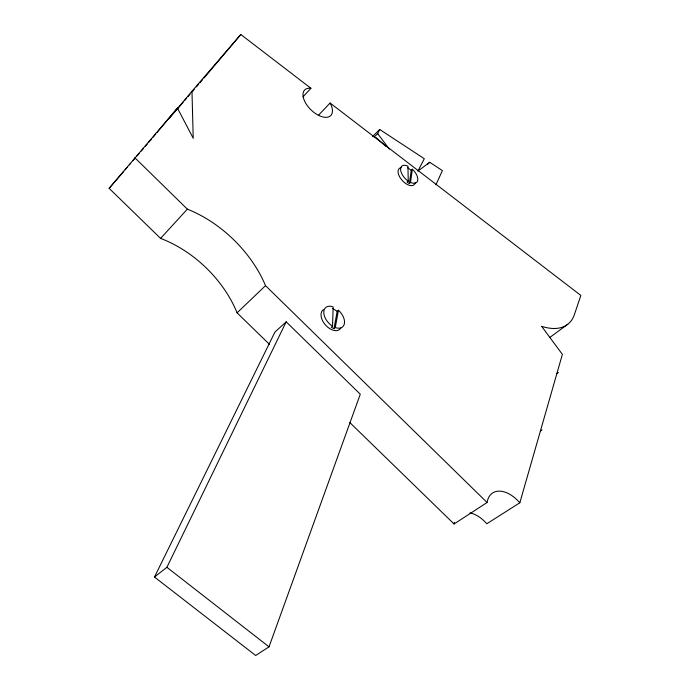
<?xml version="1.0" encoding="UTF-8"?>
<svg xmlns="http://www.w3.org/2000/svg" width="690" height="690" viewBox="0 0 690 690"><rect width="100%" height="100%" fill="white"/><g stroke="black" fill="none" stroke-linecap="round" stroke-linejoin="round"><path stroke-width="1.03" d="M332.546 326.197L333.149 306.929A12.86 7.961 48.7 0 0 323.782 312.053A12.86 7.961 48.7 0 0 332.546 326.197L331.278 327.31L334.003 328.647L335.271 327.543A12.86 7.961 48.7 0 0 344.413 323.584A12.86 7.961 48.7 0 0 338.419 310.224L337.16 311.337L334.003 328.647M409.351 183.514L410.507 182.445L412.361 169.188L411.223 170.266L409.351 183.514L407.083 182.229L408.238 181.16L407.954 166.152A11.04 5.848 47.3 0 0 400.562 169.343A11.04 5.848 47.3 0 0 408.238 181.16M335.271 327.543L338.419 310.224M469.968 512.86A29.385 18.181 57.6 0 1 486.812 523.77L519.837 502.777L562.376 354.375L541.633 326.318A68.698 35.337 50.9 0 0 574.416 314.537L580.859 295.441L330.105 103.017L318.478 115.256M269.022 646.841L360.284 394.223L286.195 321.833L274.956 332.054L154.474 577.03L255.671 655.5L269.022 646.841L166.902 567.301L154.474 577.03M435.933 184.808L442.393 170.585L429.723 162.279L417.899 171.094L424.298 158.717L379.69 129.47L372.574 136.517M166.902 567.301L286.195 321.833M374.109 137.146L377.672 133.618L379.69 129.47M269.505 344.388L237.067 312.829A99.627 68.577 43.5 0 0 160.572 238.395L109.141 188.336L177.451 108.114L193.226 138.276L191.975 91.235L240.819 34.5L310.923 88.294A18.276 9.772 44.4 0 0 304.859 101.646A18.276 9.772 44.4 0 0 325.309 117.335A18.276 9.772 44.4 0 0 330.105 103.017M152.982 137.327L155.707 134.084M157.061 132.463L177.451 108.114M169.05 118.602L191.975 91.235M240.819 34.5L204.059 77.961M109.141 188.336L123.76 171.336M125.149 169.714L127.236 167.291M129.332 164.858L130.721 163.237M132.808 160.813L134.895 158.381M136.991 155.949L139.078 153.525M141.165 151.093L143.253 148.669M145.34 146.237L147.436 143.805M148.824 142.192L151.61 138.949M176.114 110.46L183.1 102.336M184.497 100.714L186.593 98.273M187.991 96.652L190.086 94.211M192.182 91.77L194.278 89.338M196.374 86.897L198.47 84.465M199.867 82.835L202.662 79.583M160.572 238.395L187.352 209.148L134.774 157.682M303.014 96.85L310.923 88.294M237.067 312.829L265.521 285.651L487.08 502.501A30.093 17.957 57.1 0 1 519.837 502.777M427.386 164.462L429.723 162.279M549.758 337.496L567.784 324.248M556.865 373.601L558.426 372.497M540.408 431.017L542.038 429.922M349.813 422.539L454.063 523.986L487.08 502.501M332.787 308.49L337.16 311.337M407.557 167.661L411.223 170.266M375.843 137.388L386.064 146.478M377.672 133.618L389.341 149.118M187.352 209.148A102.215 67.991 43.9 0 1 265.521 285.651M454.063 523.986A29.385 18.181 57.6 0 1 454.46 522.261M415.233 182.471A11.023 5.856 47.3 0 1 402.477 180.737A11.023 5.856 47.3 0 1 401.356 167.644M412.361 169.188A11.04 5.848 47.3 0 1 417.769 180.15A11.04 5.848 47.3 0 1 410.507 182.445M340.869 328.069A12.834 7.97 48.7 0 1 325.93 325.499A12.834 7.97 48.7 0 1 323.394 309.637"/></g></svg>
